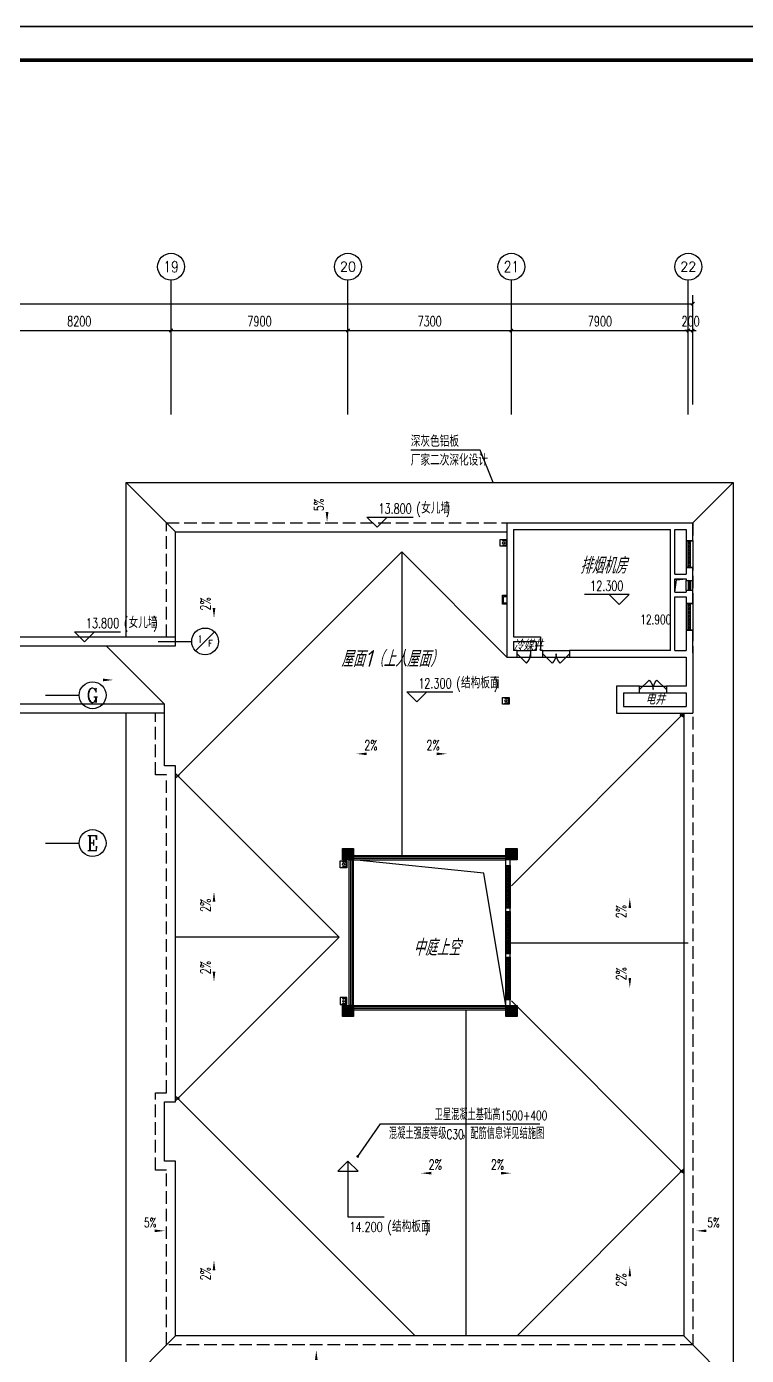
# Model space of a CAD drawing. Extents: x 1398449 to 2142961, y 256969 to 1032940.
# Drawn here: x 1628439 to 1660586, y 424031 to 483357 of the extents above; entities that cross this region are included whole.
import ezdxf
from ezdxf.enums import TextEntityAlignment as Align

# ---------------------------------------------------------------- set-up
doc = ezdxf.new("R2010")
doc.units = 0
doc.header["$LTSCALE"] = 1500
doc.header["$PDSIZE"] = 50
doc.linetypes.add('DASH', pattern=[0.35, 0.25, -0.1])
for name, color, linetype in [('1-建筑底图', 8, 'Continuous'), ('AXIS_TEXT', 7, 'Continuous'), ('BTTK', 7, 'Continuous'), ('PUB_TITLE', 4, 'Continuous'), ('党校-主楼（一期）参照$0$PUB_TITLE', 7, 'Continuous'), ('水', 5, 'Continuous')]:
    doc.layers.add(name, color=color, linetype=linetype)
doc.layers.add('yichutu', color=7, linetype='Continuous', true_color=0xffffff, plot=False)
doc.styles.add('_TCH_AXIS', font='COMPLEX', dxfattribs={"bigfont": 'GBCBIG'})
doc.styles.add('_TCH_DIM', font='SIMPLEX', dxfattribs={"bigfont": 'GBCBIG'})
doc.styles.add('_TCH_DIM_T3', font='SIMPLEX', dxfattribs={"width": 0.705882, "bigfont": 'GBCBIG'})
doc.styles.add('A_DIM', font='simplex.shx', dxfattribs={"width": 0.7, "bigfont": 'gbcbig.shx'})
doc.styles.add('COMPLEX', font='COMPLEX')
doc.styles.add('HZ(TK)', font='geniso.shx', dxfattribs={"width": 0.9, "bigfont": 'hztxt.shx'})
doc.styles.get("Standard").update_dxf_attribs({"font": 'gbeitc.shx', "bigfont": 'gbcbig.shx'})
doc.linetypes.add('JIEDI', pattern='A,1.25,-0.25,0.25,-0.25,0.625,["/",Standard,S=0.6,R=0,X=0,Y=-0.3],0.625,-0.25,0.25,-0.25', length=4)
doc.dimstyles.new('_TCH_ARCH&&150', dxfattribs={"dimtxt": 446.25, "dimasz": 150, "dimexe": 375, "dimexo": 450, "dimgap": 189.375, "dimtad": 1, "dimdec": 0, "dimzin": 0, "dimdsep": 46, "dimtxsty": '_TCH_DIM_T3', "dimblk": 'ARCHTICK', "dimcen": 0.09, "dimclrt": 7, "dimazin": 2, "dimtfac": 1, "dimtdec": 0, "dimtix": 1, "dimtmove": 2, "dimatfit": 3, "dimfxl": 1, "dimtolj": 1, "dimtzin": 0, "dimarcsym": 0})

# ---------------------------------------------------------------- blocks, each defined once
blk = doc.blocks.new('shui2')
at = {"layer": '水'}
for centre in [(588645, 452508), (566145, 449808), (566145, 435408), (588645, 432158)]:
    blk.add_circle(centre, 50, dxfattribs=at)
blk = doc.blocks.new('水簸箕')
for p, q in [((156016, 135717), (156056, 135717)), ((156056, 135617), (156016, 135617)), ((156316, 135717), (156276, 135717)), ((156276, 135617), (156316, 135617))]:
    blk.add_line(p, q)
blk.add_lwpolyline([(156016, 135817), (156316, 135817), (156316, 135517), (156016, 135517)], close=True)
blk.add_lwpolyline([(156276, 135717), (156276, 135557), (156056, 135557), (156056, 135717)])
blk = doc.blocks.new('A$C4FD86D06')
at = {"layer": '水'}
blk.add_circle((150, 150), 50, dxfattribs=at)
at = {"layer": '水', "rotation": 180}
blk.add_blockref('水簸箕', (156316, 135817), dxfattribs=at)
blk = doc.blocks.new('$WINLIB2D$00000039')
at = {"color": 0}
for points in [[(-0.5, 0.5), (-0.5, -0.5)], [(0.5, 0.5), (-0.5, 0.5)], [(0.5, -0.5), (0.5, 0.5)], [(-0.5, 0.167), (0.5, 0.167)], [(-0.452, -0.167), (-0.5, 0.084)], [(-0.384, -0.167), (-0.448, 0.167)], [(-0.316, -0.167), (-0.38, 0.167)], [(-0.248, -0.167), (-0.312, 0.167)], [(-0.18, -0.167), (-0.244, 0.167)], [(-0.112, -0.167), (-0.176, 0.167)], [(-0.044, -0.167), (-0.108, 0.167)], [(0.024, -0.167), (-0.04, 0.167)], [(0.092, -0.167), (0.028, 0.167)], [(0.16, -0.167), (0.096, 0.167)], [(0.228, -0.167), (0.164, 0.167)], [(0.296, -0.167), (0.232, 0.167)], [(0.364, -0.167), (0.3, 0.167)], [(0.432, -0.167), (0.368, 0.167)], [(0.5, -0.167), (0.436, 0.167)], [(-0.5, -0.167), (0.5, -0.167)], [(0.5, -0.5), (-0.5, -0.5)]]:
    blk.add_lwpolyline(points, dxfattribs=at)
blk = doc.blocks.new('$DorLib2D$00000116')
at = {"color": 0}
for p, q in [((-0.5, 0), (-0.146, 0.354)), ((0.5, 0), (0.146, 0.354))]:
    blk.add_line(p, q, dxfattribs=at)
for centre, start, end in [((-0.5, 0), 0, 45), ((0.5, 0), 135, 180)]:
    blk.add_arc(centre, 0.5, start, end, dxfattribs=at)
blk = doc.blocks.new('_ArchTick')
at = {"color": 0, "linetype": 'ByBlock', "const_width": 0.4}
blk.add_lwpolyline([(-0.5, -0.5), (0.5, 0.5)], dxfattribs=at)
blk = doc.blocks.new('*D467')
at = {"layer": '1-建筑底图', "color": 0, "lineweight": -2, "transparency": 16777216}
for p, q in [((109600, 43881), (109600, 47556)), ((117800, 43881), (117800, 47556)), ((109600, 47181), (117800, 47181))]:
    blk.add_line(p, q, dxfattribs=at)
at = {"layer": 'Defpoints', "color": 0}
for p in [(117800, 47181), (109600, 43431), (117800, 43431)]:
    blk.add_point(p, dxfattribs=at)
at = {"layer": '1-建筑底图', "color": 0, "lineweight": -2, "transparency": 16777216, "xscale": 150, "yscale": 150, "zscale": 150, "rotation": 180}
blk.add_blockref('_ArchTick', (109600, 47181), dxfattribs=at)
at = {"layer": '1-建筑底图', "color": 0, "lineweight": -2, "transparency": 16777216, "xscale": 150, "yscale": 150, "zscale": 150}
blk.add_blockref('_ArchTick', (117800, 47181), dxfattribs=at)
at = {"layer": '1-建筑底图', "color": 7, "transparency": 16777216, "insert": (113700, 47593), "char_height": 446.2, "attachment_point": 5, "style": '_TCH_DIM_T3'}
blk.add_mtext('\\A1;8200', dxfattribs=at)
blk = doc.blocks.new('*D468')
at = {"layer": '1-建筑底图', "color": 0, "lineweight": -2, "transparency": 16777216}
for p, q in [((117800, 43881), (117800, 47556)), ((125700, 43881), (125700, 47556)), ((117800, 47181), (125700, 47181))]:
    blk.add_line(p, q, dxfattribs=at)
at = {"layer": 'Defpoints', "color": 0}
for p in [(125700, 47181), (117800, 43431), (125700, 43431)]:
    blk.add_point(p, dxfattribs=at)
at = {"layer": '1-建筑底图', "color": 0, "lineweight": -2, "transparency": 16777216, "xscale": 150, "yscale": 150, "zscale": 150, "rotation": 180}
blk.add_blockref('_ArchTick', (117800, 47181), dxfattribs=at)
at = {"layer": '1-建筑底图', "color": 0, "lineweight": -2, "transparency": 16777216, "xscale": 150, "yscale": 150, "zscale": 150}
blk.add_blockref('_ArchTick', (125700, 47181), dxfattribs=at)
at = {"layer": '1-建筑底图', "color": 7, "transparency": 16777216, "insert": (121750, 47593), "char_height": 446.2, "attachment_point": 5, "style": '_TCH_DIM_T3'}
blk.add_mtext('\\A1;7900', dxfattribs=at)
blk = doc.blocks.new('*D469')
at = {"layer": '1-建筑底图', "color": 0, "lineweight": -2, "transparency": 16777216}
for p, q in [((125700, 43881), (125700, 47556)), ((133000, 43881), (133000, 47556)), ((125700, 47181), (133000, 47181))]:
    blk.add_line(p, q, dxfattribs=at)
at = {"layer": 'Defpoints', "color": 0}
for p in [(133000, 47181), (125700, 43431), (133000, 43431)]:
    blk.add_point(p, dxfattribs=at)
at = {"layer": '1-建筑底图', "color": 0, "lineweight": -2, "transparency": 16777216, "xscale": 150, "yscale": 150, "zscale": 150, "rotation": 180}
blk.add_blockref('_ArchTick', (125700, 47181), dxfattribs=at)
at = {"layer": '1-建筑底图', "color": 0, "lineweight": -2, "transparency": 16777216, "xscale": 150, "yscale": 150, "zscale": 150}
blk.add_blockref('_ArchTick', (133000, 47181), dxfattribs=at)
at = {"layer": '1-建筑底图', "color": 7, "transparency": 16777216, "insert": (129350, 47593), "char_height": 446.2, "attachment_point": 5, "style": '_TCH_DIM_T3'}
blk.add_mtext('\\A1;7300', dxfattribs=at)
blk = doc.blocks.new('*D470')
at = {"layer": '1-建筑底图', "color": 0, "lineweight": -2, "transparency": 16777216}
for p, q in [((133000, 43881), (133000, 47556)), ((140900, 43881), (140900, 47556)), ((133000, 47181), (140900, 47181))]:
    blk.add_line(p, q, dxfattribs=at)
at = {"layer": 'Defpoints', "color": 0}
for p in [(140900, 47181), (133000, 43431), (140900, 43431)]:
    blk.add_point(p, dxfattribs=at)
at = {"layer": '1-建筑底图', "color": 0, "lineweight": -2, "transparency": 16777216, "xscale": 150, "yscale": 150, "zscale": 150, "rotation": 180}
blk.add_blockref('_ArchTick', (133000, 47181), dxfattribs=at)
at = {"layer": '1-建筑底图', "color": 0, "lineweight": -2, "transparency": 16777216, "xscale": 150, "yscale": 150, "zscale": 150}
blk.add_blockref('_ArchTick', (140900, 47181), dxfattribs=at)
at = {"layer": '1-建筑底图', "color": 7, "transparency": 16777216, "insert": (136950, 47593), "char_height": 446.2, "attachment_point": 5, "style": '_TCH_DIM_T3'}
blk.add_mtext('\\A1;7900', dxfattribs=at)
blk = doc.blocks.new('*D471')
at = {"layer": '1-建筑底图', "color": 0, "lineweight": -2, "transparency": 16777216}
for p, q in [((140900, 43881), (140900, 47556)), ((141100, 43881), (141100, 47556)), ((140900, 47181), (140750, 47181)), ((140900, 47181), (141100, 47181)), ((141100, 47181), (141250, 47181))]:
    blk.add_line(p, q, dxfattribs=at)
at = {"layer": 'Defpoints', "color": 0}
for p in [(141100, 47181), (140900, 43431), (141100, 43431)]:
    blk.add_point(p, dxfattribs=at)
at = {"layer": '1-建筑底图', "color": 0, "lineweight": -2, "transparency": 16777216, "xscale": 150, "yscale": 150, "zscale": 150}
blk.add_blockref('_ArchTick', (140900, 47181), dxfattribs=at)
at = {"layer": '1-建筑底图', "color": 0, "lineweight": -2, "transparency": 16777216, "xscale": 150, "yscale": 150, "zscale": 150, "rotation": 180}
blk.add_blockref('_ArchTick', (141100, 47181), dxfattribs=at)
at = {"layer": '1-建筑底图', "color": 7, "transparency": 16777216, "insert": (141000, 47593), "char_height": 446.2, "attachment_point": 5, "style": '_TCH_DIM_T3'}
blk.add_mtext('\\A1;200', dxfattribs=at)
blk = doc.blocks.new('*D472')
at = {"layer": '1-建筑底图', "color": 0, "lineweight": -2, "transparency": 16777216}
for p, q in [((1900, 43881), (1900, 48756)), ((141100, 43881), (141100, 48756)), ((1900, 48381), (141100, 48381))]:
    blk.add_line(p, q, dxfattribs=at)
at = {"layer": 'Defpoints', "color": 0}
for p in [(141100, 48381), (1900, 43431), (141100, 43431)]:
    blk.add_point(p, dxfattribs=at)
at = {"layer": '1-建筑底图', "color": 0, "lineweight": -2, "transparency": 16777216, "xscale": 150, "yscale": 150, "zscale": 150, "rotation": 180}
blk.add_blockref('_ArchTick', (1900, 48381), dxfattribs=at)
at = {"layer": '1-建筑底图', "color": 0, "lineweight": -2, "transparency": 16777216, "xscale": 150, "yscale": 150, "zscale": 150}
blk.add_blockref('_ArchTick', (141100, 48381), dxfattribs=at)
at = {"layer": '1-建筑底图', "color": 7, "transparency": 16777216, "insert": (71500, 48793), "char_height": 446.2, "attachment_point": 5, "style": '_TCH_DIM_T3'}
blk.add_mtext('\\A1;139200', dxfattribs=at)
blk = doc.blocks.new('_AXISO')
blk.add_circle((0, 0), 0.5)
at = {"layer": 'AXIS_TEXT', "style": 'COMPLEX', "width": 1.041667}
blk.add_attdef('A', text='', height=0.56, dxfattribs=at).set_placement((-0.25, -0.28), (0.25, -0.28), align=Align.FIT)
blk = doc.blocks.new('$DorLib2D$00000114')
at = {"color": 0}
blk.add_line((0.5, 0), (-0.207, 0.707), dxfattribs=at)
blk.add_arc((0.5, 0), 1, 135, 180, dxfattribs=at)
blk = doc.blocks.new('$TCHSYS$WIN2D')
for p, q in [((-0.5, 0.5), (0.5, 0.5)), ((-0.5, 0.5), (-0.5, -0.5)), ((0.5, 0.5), (0.5, -0.5)), ((0.5, 0.1667), (-0.5, 0.1667)), ((0.5, -0.1667), (-0.5, -0.1667)), ((-0.5, -0.5), (0.5, -0.5))]:
    blk.add_line(p, q)
blk = doc.blocks.new('vhtemplate_2020年新竖式图框_A1_1_2', base_point=(-420.5, 0))
at = {"layer": 'PUB_TITLE', "color": 7}
blk.add_lwpolyline([(-420.5, 594), (841, 594), (841, 0), (-420.5, 0)], close=True, dxfattribs=at)
at = {"layer": 'PUB_TITLE', "const_width": 1}
blk.add_lwpolyline([(-395.5, 10), (831, 10), (831, 584), (-395.5, 584)], close=True, dxfattribs=at)
at = {"layer": 'BTTK', "color": 4, "style": 'HZ(TK)', "width": 0.9}
for tag, p in [('合作单位', (796, 511.5)), ('建设单位', (796, 209.5)), ('工程名称', (796, 176.5)), ('子项名称', (806, 160)), ('图纸名称', (796, 141))]:
    blk.add_attdef(tag, text='', height=3.5, dxfattribs=at).set_placement(p, align=Align.MIDDLE_CENTER)
for tag, p in [('注册证书号', (808.5, 309.01)), ('注册印章号', (808.5, 301.01)), ('设计号', (806, 193)), ('图别', (789.75, 34)), ('图号', (822.25, 34)), ('版本号', (789.75, 26)), ('日期', (822.25, 26))]:
    blk.add_attdef(tag, text='', height=3.5, dxfattribs=at).set_placement(p, align=Align.MIDDLE)
blk = doc.blocks.new('yct-1261-594-189225-89100-150-1004.0')
at = {"layer": 'yichutu', "color": 7, "true_color": 0xffffff}
blk.add_lwpolyline([(0, 0), (0, 89100), (189225, 89100), (189225, 0)], close=True, dxfattribs=at)
blk = doc.blocks.new('1-四层建筑底图')
at = {"layer": '1-建筑底图'}
h = blk.add_hatch(color=256, dxfattribs=at)
h.dxf.hatch_style = 1
h.paths.add_polyline_path([(125950, 23550), (125450, 23550), (125450, 24050), (125950, 24050)])
h = blk.add_hatch(color=256, dxfattribs=at)
h.dxf.hatch_style = 1
h.paths.add_polyline_path([(133250, 23550), (132750, 23550), (132750, 24050), (133250, 24050)])
h = blk.add_hatch(color=256, dxfattribs=at)
h.dxf.hatch_style = 1
h.paths.add_polyline_path([(125950, 16550), (125450, 16550), (125450, 17050), (125950, 17050)])
h = blk.add_hatch(color=256, dxfattribs=at)
h.dxf.hatch_style = 1
h.paths.add_polyline_path([(133250, 16550), (132750, 16550), (132750, 17050), (133250, 17050)])
for p, q in [((117800, 43430.7), (117800, 49430.7)), ((125700, 43430.7), (125700, 49430.7)), ((133000, 43430.7), (133000, 49430.7)), ((140900, 43430.7), (140900, 49430.7)), ((131597.7, 41833.8), (128507.6, 41833.8)), ((132184.7, 40403.6), (131597.7, 41833.8)), ((115800, 40400), (118000, 38200)), ((141100, 38600), (142900, 40400)), ((126997.9, 38400), (126547.9, 38850)), ((126547.9, 38850), (128607.9, 38850)), ((126997.9, 38400), (127447.9, 38850)), ((132800, 38600), (140200, 38600)), ((132800, 38600), (132800, 33400)), ((140200, 38600), (141100, 38600)), ((141100, 37800.1), (141100, 38600)), ((133100, 38300), (140100, 38300)), ((133100, 38300), (133100, 33500)), ((140100, 36200), (140100, 38300)), ((140300, 38300), (140800, 38300)), ((140300, 36300), (140300, 38300)), ((140800, 38300), (140800, 37800.1)), ((140800, 37800.1), (141100, 37800.1)), ((128101.7, 37298.3), (118000, 27196.7)), ((128101.7, 37298.3), (128101.7, 23750)), ((128101.7, 37298.3), (132800, 32600)), ((140100, 35400), (140100, 36200)), ((140300, 36300), (140800, 36300)), ((141100, 36600.1), (140800, 36600.1)), ((140800, 36600.1), (140800, 36300)), ((141100, 36200), (141100, 36600.1)), ((141100, 36025), (141100, 36200)), ((140300, 35500), (140300, 36100)), ((140300, 36100), (140800, 36100)), ((140800, 36100), (140800, 36025)), ((140800, 36025), (141100, 36025)), ((138261.1, 35401), (136260.7, 35401)), ((137811.1, 34951), (137361.1, 35401)), ((137811.1, 34951), (138261.1, 35401)), ((140100, 32900), (140100, 35400)), ((140300, 35500), (140800, 35500)), ((140300, 35300), (140800, 35300)), ((140300, 32900), (140300, 35300)), ((141100, 35575), (140800, 35575)), ((140800, 35575), (140800, 35500)), ((140800, 35300), (140800, 35000.7)), ((141100, 35400), (141100, 35575)), ((141100, 35000.7), (141100, 35400)), ((140800, 35000.7), (141100, 35000.7)), ((113935, 33287.8), (113485, 33737.8)), ((113485, 33737.8), (115545, 33737.8)), ((113935, 33287.8), (114385, 33737.8)), ((117221.3, 33300), (118721.3, 33300)), ((118897, 32875.7), (119745.5, 33724.3)), ((132800, 33400), (132800, 32600)), ((133100, 33500), (134300, 33500)), ((133100, 33300), (133100, 32900)), ((133100, 33300), (134100, 33300)), ((134100, 33300), (134100, 32900)), ((134300, 33500), (134300, 32900)), ((141100, 33800.7), (140800, 33800.7)), ((140800, 33800.7), (140800, 32900)), ((141100, 32800), (141100, 33800.7)), ((114900, 33100), (117500, 30500)), ((133250, 32900), (133100, 32900)), ((133250, 32600), (133250, 32900)), ((133250, 32900), (133850, 32900)), ((134100, 32900), (133850, 32900)), ((133850, 32900), (133850, 32600)), ((134400, 32900), (134300, 32900)), ((134400, 32600), (134400, 32900)), ((134400, 32900), (135600, 32900)), ((140100, 32900), (135600, 32900)), ((135600, 32900), (135600, 32600)), ((140300, 32900), (140800, 32900)), ((141100, 32800), (141100, 31200)), ((132800, 32600), (133250, 32600)), ((133250, 32600), (133850, 32600)), ((133850, 32600), (134200, 32600)), ((134200, 32600), (134400, 32600)), ((134400, 32600), (135600, 32600)), ((135600, 32600), (140200, 32600)), ((140200, 32600), (140800, 32600)), ((140800, 32600), (140800, 31300)), ((112195.6, 30900), (113695.6, 30900)), ((128778.4, 30600), (128328.4, 31050)), ((128328.4, 31050), (130388.4, 31050)), ((128778.4, 30600), (129228.4, 31050)), ((137700, 31300), (137700, 30100)), ((138725, 31300), (137700, 31300)), ((138000, 31000), (138000, 30400)), ((138000, 31000), (138725, 31000)), ((138725, 31000), (138725, 31300)), ((138725, 31300), (139925, 31300)), ((138725, 31000), (139925, 31000)), ((140800, 31300), (139925, 31300)), ((139925, 31300), (139925, 31000)), ((139925, 31000), (140800, 31000)), ((140800, 31000), (140800, 30400)), ((141100, 31200), (141100, 30100)), ((138000, 30400), (140800, 30400)), ((140703.3, 30100), (133000, 22396.7)), ((137700, 30100), (141100, 30100)), ((140503.3, 30100), (140700, 29903.3)), ((118003.3, 27400), (125303.3, 20100)), ((112195.6, 24300), (113695.6, 24300)), ((125750, 23750), (125750, 23550)), ((125950, 23750), (125750, 23750)), ((125950, 23550), (125950, 23750)), ((132950, 23750), (132750, 23750)), ((132750, 23750), (132750, 23550)), ((132950, 16850), (132950, 23750)), ((125750, 23550), (125950, 23550)), ((132750, 17050), (132750, 23550)), ((125303.3, 20100), (118000, 20100)), ((125303.3, 20100), (118000, 12796.7)), ((140900, 19825), (132950, 19825)), ((133000, 17253.3), (140700, 9553.3)), ((125950, 17050), (125750, 17050)), ((125750, 17050), (125750, 16850)), ((125750, 16850), (125950, 16850)), ((125950, 16850), (125950, 17050)), ((130978.3, 2300), (130978.3, 16850)), ((132750, 17050), (132750, 16850)), ((132750, 16850), (132950, 16850)), ((118003.3, 13000), (128703.3, 2300)), ((118003.3, 13000), (128703.3, 2300)), ((126137.1, 10311.4), (127159.3, 11768.3)), ((126137.1, 10311.4), (127159.3, 11768.3)), ((126137.1, 10311.4), (127159.3, 11768.3)), ((126137.1, 10311.4), (127159.3, 11768.3)), ((127159.3, 11768.3), (134275.8, 11768.3)), ((125700, 10105.5), (125250, 9655.5)), ((125700, 10105.5), (126150, 9655.5)), ((125700, 10105.5), (125700, 7618.8)), ((125250, 9655.5), (126150, 9655.5)), ((140703.3, 9750), (133253.3, 2300)), ((140703.3, 9750), (133253.3, 2300)), ((125700, 7618.8), (127310, 7618.8)), ((115800, 100), (118000, 2300)), ((142900, 100), (140700, 2300))]:
    blk.add_line(p, q, dxfattribs=at)
for points in [[(115800, 33500), (115800, 40400), (142900, 40400), (142900, 100), (115800, 100), (115800, 30100)], [(109800, 33100), (118000, 33100), (118000, 38200), (132800, 38200)], [(140300, 35500), (140368.3, 36054.7), (140800, 36100)], [(132800, 34962.3), (132600, 34962.3), (132600, 35362.3), (132800, 35362.3)], [(132800, 35012.3), (132650, 35012.3), (132650, 35312.3), (132800, 35312.3)], [(109800, 33100), (109800, 33500), (118000, 33500)], [(109800, 33100), (109800, 33100), (118000, 33100)], [(117500, 30100), (109800, 30100), (109800, 30500)], [(140700, 30100), (140700, 2300), (118000, 2300), (118000, 10100), (117500, 10100), (117500, 12750), (118000, 12750), (118000, 27753.2), (117500, 27753.2), (117500, 30500), (109800, 30500), (109800, 30500)], [(132750, 17050), (131765.7, 22959.8), (125950, 23550)]]:
    blk.add_lwpolyline(points, dxfattribs=at)
for points in [[(124767, 40047.5, 0, 0, 0), (124767, 38623.8, 0, 120, 0), (124767, 39073.8, 0, 0, 0)], [(119718.2, 35589.2, 0, 0, 0), (119718.1, 34342.2, 0, 120, 0), (119718.2, 34792.2, 0, 0, 0)], [(113968.7, 31582.3, 0, 0, 0), (115215.7, 31582.3, 0, 120, 0), (114765.7, 31582.3, 0, 0, 0)], [(127337, 28283.3, 0, 0, 0), (126090, 28283.3, 0, 120, 0), (126540, 28283.3, 0, 0, 0)], [(128866.3, 28283.3, 0, 0, 0), (130113.3, 28283.3, 0, 120, 0), (129663.3, 28283.3, 0, 0, 0)], [(119718.2, 20881.1, 0, 0, 0), (119718.1, 22128.1, 0, 120, 0), (119718.2, 21678.1, 0, 0, 0)], [(138287.2, 20606.1, 0, 0, 0), (138287.1, 21853.1, 0, 120, 0), (138287.2, 21403.1, 0, 0, 0)], [(119718.2, 19351.9, 0, 0, 0), (119718.1, 18104.9, 0, 120, 0), (119718.2, 18554.9, 0, 0, 0)], [(138287.2, 19076.9, 0, 0, 0), (138287.1, 17829.9, 0, 120, 0), (138287.2, 18279.9, 0, 0, 0)], [(130213.7, 9562.5, 0, 0, 0), (128966.7, 9562.5, 0, 120, 0), (129416.7, 9562.5, 0, 0, 0)], [(131743, 9562.5, 0, 0, 0), (132990, 9562.5, 0, 120, 0), (132540, 9562.5, 0, 0, 0)], [(116098.3, 6988.3, 0, 0, 0), (117522, 6988.3, 0, 120, 0), (117072, 6988.3, 0, 0, 0)], [(142677.5, 6988.3, 0, 0, 0), (141253.8, 6988.3, 0, 120, 0), (141703.8, 6988.3, 0, 0, 0)], [(119718.2, 4432.3, 0, 0, 0), (119718.1, 5679.3, 0, 120, 0), (119718.2, 5229.3, 0, 0, 0)], [(138287.2, 4157.3, 0, 0, 0), (138287.1, 5404.3, 0, 120, 0), (138287.2, 4954.3, 0, 0, 0)], [(124286.7, 241.9, 0, 0, 0), (124286.7, 1665.7, 0, 120, 0), (124286.7, 1215.7, 0, 0, 0)]]:
    blk.add_lwpolyline(points, format="xyseb", dxfattribs=at)
at = {"layer": '1-建筑底图', "linetype": 'DASH', "ltscale": 1.5}
for points in [[(117600, 33500), (117600, 38600), (141100, 38600), (141100, 1900), (117600, 1900), (117600, 9700)], [(117600, 27353.2), (117100, 27353.2), (117100, 30100)], [(117600, 13150), (117600, 27353.2)], [(117600, 9700), (117100, 9700), (117100, 13150), (117600, 13150)]]:
    blk.add_lwpolyline(points, dxfattribs=at)
at = {"layer": '1-建筑底图'}
for points in [[(125950, 23550), (125450, 23550), (125450, 24050), (125950, 24050)], [(133250, 23550), (132750, 23550), (132750, 24050), (133250, 24050)], [(125950, 16550), (125450, 16550), (125450, 17050), (125950, 17050)], [(133250, 16550), (132750, 16550), (132750, 17050), (133250, 17050)]]:
    blk.add_lwpolyline(points, close=True, dxfattribs=at)
at = {"layer": '1-建筑底图', "const_width": 60}
blk.add_lwpolyline([(126119.9, 10286.8, 1), (126154.4, 10336, 1)], format="xyb", close=True, dxfattribs=at)
blk.add_lwpolyline([(126119.9, 10286.8, 1), (126154.4, 10336, 1)], format="xyb", close=True, dxfattribs=at)
blk.add_lwpolyline([(126119.9, 10286.8, 1), (126154.4, 10336, 1)], format="xyb", close=True, dxfattribs=at)
blk.add_lwpolyline([(126119.9, 10286.8, 1), (126154.4, 10336, 1)], format="xyb", close=True, dxfattribs=at)
at = {"layer": '1-建筑底图'}
blk.add_circle((119321.3, 33300), 600, dxfattribs=at)
ref = blk.add_blockref('_AXISO', (117800, 50030.7), dxfattribs=dict(at, xscale=1200, yscale=1200, zscale=1200))
ref.add_attrib('A', '19', dxfattribs={"layer": 'AXIS_TEXT', "height": 492.67, "style": '_TCH_AXIS'}).set_placement((117459.8, 49784.3), (118140.2, 49784.3), align=Align.FIT)
ref = blk.add_blockref('_AXISO', (125700, 50030.7), dxfattribs=dict(at, xscale=1200, yscale=1200, zscale=1200))
ref.add_attrib('A', '20', dxfattribs={"layer": 'AXIS_TEXT', "height": 441.41, "style": '_TCH_AXIS'}).set_placement((125342.7, 49810), (126057.3, 49810), align=Align.FIT)
ref = blk.add_blockref('_AXISO', (133000, 50030.7), dxfattribs=dict(at, xscale=1200, yscale=1200, zscale=1200))
ref.add_attrib('A', '21', dxfattribs={"layer": 'AXIS_TEXT', "height": 492.67, "style": '_TCH_AXIS'}).set_placement((132659.8, 49784.3), (133340.2, 49784.3), align=Align.FIT)
ref = blk.add_blockref('_AXISO', (140900, 50030.7), dxfattribs=dict(at, xscale=1200, yscale=1200, zscale=1200))
ref.add_attrib('A', '22', dxfattribs={"layer": 'AXIS_TEXT', "height": 441.41, "style": '_TCH_AXIS'}).set_placement((140542.7, 49810), (141257.3, 49810), align=Align.FIT)
at = {"layer": '1-建筑底图', "rotation": 270}
for p in [(132500, 37850), (132600, 30800), (125350, 23500)]:
    blk.add_blockref('A$C4FD86D06', p, dxfattribs=at)
at = {"layer": '1-建筑底图'}
for name, p, xscale, yscale, zscale, rotation in [('$WINLIB2D$00000039', (140950, 37200.1), -1200, -300, -1200, 270.0000000965771), ('$WINLIB2D$00000039', (140950, 35800), 450, -300, 450, 270.0000000854274), ('$WINLIB2D$00000039', (140950, 34400.7), -1200, -300, -1200, 270.0000000854312), ('$DorLib2D$00000114', (133550, 32750), -600, -600, 300, 359.9999999982536), ('$DorLib2D$00000116', (135000, 32750), 1200, -1200, 300, 359.9999999982525), ('$DorLib2D$00000116', (139325, 31150), -1200, 1200, 300, 3.098049816685489e-08), ('$TCHSYS$WIN2D', (129350, 23650), 6799.999999999942, -200, 6799.999999999942, 359.9999999984054), ('$TCHSYS$WIN2D', (125850, 20300), 6500, -200, 6500, 89.99999999825283), ('$WINLIB2D$00000039', (132849.9, 22350.1), 1900, -200, 1900, 89.99999999825239), ('$WINLIB2D$00000039', (132850, 20300), 1900, -200, 1900, 89.99999999825239), ('$WINLIB2D$00000039', (132849.9, 18249.7), 1900, -200, 1900, 89.99999999825239), ('$TCHSYS$WIN2D', (129350, 16950), 6799.999999999942, -200, 6799.999999999942, 359.9999999982525)]:
    blk.add_blockref(name, p, dxfattribs=dict(at, xscale=xscale, yscale=yscale, zscale=zscale, rotation=rotation))
ref = blk.add_blockref('_AXISO', (114295.6, 30900), dxfattribs=dict(at, xscale=1200, yscale=1200, zscale=1200))
ref.add_attrib('A', 'G', dxfattribs={"layer": 'AXIS_TEXT', "height": 637.8, "style": '_TCH_AXIS'}).set_placement((114022.2, 30581.1), (114568.9, 30581.1), align=Align.FIT)
blk.add_blockref('shui2', (-448041.7, -422508.2), dxfattribs=at)
ref = blk.add_blockref('_AXISO', (114295.6, 24300), dxfattribs=dict(at, xscale=1200, yscale=1200, zscale=1200))
ref.add_attrib('A', 'E', dxfattribs={"layer": 'AXIS_TEXT', "height": 668.2, "style": '_TCH_AXIS'}).set_placement((114041, 23965.9), (114550.1, 23965.9), align=Align.FIT)
at = {"layer": '1-建筑底图', "xscale": -1, "rotation": 270}
blk.add_blockref('A$C4FD86D06', (125350, 17100), dxfattribs=at)
at = {"layer": '1-建筑底图', "color": 7, "style": '_TCH_DIM'}
for s, p in [('深灰色铝板', (128507.6, 41991.3)), ('厂家二次深化设计', (128507.6, 41151.3)), ('女儿墙', (128967.9, 39007.5)), ('女儿墙', (115905, 33895.3)), ('结构板面', (130748.4, 31207.5)), ('结构板面', (127670, 6936.3))]:
    blk.add_text(s, height=506.38, dxfattribs=at).set_placement(p)
at = {"layer": '1-建筑底图', "color": 7}
for s, height, rotation, style, width, p in [('5%', 420, 90, 'A_DIM', 0.7, (124609.5, 39120.8)), ('2%%%', 446.25, 89.998385, '_TCH_DIM', 0.705882, (119560.7, 34680.7)), ('2%%%', 446.25, 359.998385, '_TCH_DIM', 0.705882, (126428.5, 28440.8)), ('2%%%', 446.25, 0.001615, '_TCH_DIM', 0.705882, (129204.8, 28440.8)), ('2%%%', 446.25, 90.001615, '_TCH_DIM', 0.705882, (119560.7, 21219.6)), ('2%%%', 446.25, 90.001615, '_TCH_DIM', 0.705882, (138129.7, 20944.6)), ('2%%%', 446.25, 89.998385, '_TCH_DIM', 0.705882, (119560.7, 18443.4)), ('2%%%', 446.25, 89.998385, '_TCH_DIM', 0.705882, (138129.7, 18168.4)), ('2%%%', 446.25, 359.998385, '_TCH_DIM', 0.705882, (129305.2, 9720)), ('2%%%', 446.25, 0.001615, '_TCH_DIM', 0.705882, (132081.5, 9720)), ('5%', 420, 0, 'A_DIM', 0.7, (141750.8, 7145.8)), ('2%%%', 446.25, 90.001615, '_TCH_DIM', 0.705882, (119560.7, 4770.8)), ('2%%%', 446.25, 90.001615, '_TCH_DIM', 0.705882, (138129.7, 4495.8))]:
    blk.add_text(s, height=height, rotation=rotation, dxfattribs=dict(at, style=style, width=width)).set_placement(p)
for s, height, style, width, p in [('13.800', 446.25, '_TCH_DIM', 0.705882, (127062.9, 39007.5)), ('(', 446.2, '_TCH_DIM', 0.705882, (128757.9, 39007.5)), (')', 446.2, '_TCH_DIM', 0.705882, (130073.8, 39007.5)), ('12.300', 446.25, '_TCH_DIM', 0.705882, (136515.7, 35558.5)), ('(', 446.2, '_TCH_DIM', 0.705882, (115695, 33895.3)), (')', 446.2, '_TCH_DIM', 0.705882, (117010.8, 33895.3)), ('12.900', 420, 'A_DIM', 0.7, (138752.5, 34070.8)), ('13.800', 446.25, '_TCH_DIM', 0.705882, (114000, 33895.3)), ('12.300', 446.25, '_TCH_DIM', 0.705882, (128843.4, 31207.5)), ('(', 446.2, '_TCH_DIM', 0.705882, (130538.4, 31207.5)), (')', 446.2, '_TCH_DIM', 0.705882, (132222.9, 31207.5)), ('卫星混凝土基础高', 525, 'A_DIM', 0.7, (129571.8, 11925.8)), ('1500+400', 420, 'A_DIM', 0.7, (132511.8, 11925.8)), ('混凝土强度等级', 525, 'A_DIM', 0.7, (127529.5, 11085.8)), ('C30', 420, 'A_DIM', 0.7, (130102, 11085.8)), ('，配筋信息详见结施图', 525, 'A_DIM', 0.7, (130791.8, 11085.8)), ('5%', 420, 'A_DIM', 0.7, (116595.3, 7145.8)), ('14.200', 446.25, '_TCH_DIM', 0.705882, (125765, 6936.3)), ('(', 446.2, '_TCH_DIM', 0.705882, (127460, 6936.3)), (')', 446.2, '_TCH_DIM', 0.705882, (129144.5, 6936.3))]:
    blk.add_text(s, height=height, dxfattribs=dict(at, style=style, width=width)).set_placement(p)
at = {"layer": '1-建筑底图'}
for s, height, p in [('排烟机房', 723.4, (136059.4, 36326.5)), ('冷媒井', 482.27, (133100, 32900)), ('屋面', 723.4, (125394, 32167)), ('1', 750, (126447.2, 32167)), ('（上人屋面）', 723.4, (126759.7, 32167)), ('电井', 482.27, (138979.6, 30484.8)), ('中庭上空', 723.4, (128617.5, 19274.1))]:
    blk.add_text(s, height=height, dxfattribs=at).set_placement(p)
at = {"layer": '1-建筑底图', "color": 7, "style": '_TCH_AXIS'}
for s, height, p, p2 in [('1', 327.9, (119022.4, 33234.4), (119163, 33234.4)), ('F', 273.4, (119453.3, 33081.3), (119661.6, 33081.3))]:
    blk.add_text(s, height=height, dxfattribs=at).set_placement(p, p2, align=Align.FIT)
at = {"layer": '1-建筑底图'}
for p1, p2, distance, picture, middle in [((1900, 43430.7), (141100, 43430.7), 4950, '*D472', (71500, 48793.2)), ((109600, 43430.7), (117800, 43430.7), 3750, '*D467', (113700, 47593.2)), ((117800, 43430.7), (125700, 43430.7), 3750, '*D468', (121750, 47593.2)), ((125700, 43430.7), (133000, 43430.7), 3750, '*D469', (129350, 47593.2)), ((133000, 43430.7), (140900, 43430.7), 3750, '*D470', (136950, 47593.2)), ((140900, 43430.7), (141100, 43430.7), 3750, '*D471', (141000, 47593.2))]:
    dim = blk.add_aligned_dim(p1=p1, p2=p2, distance=distance, dimstyle='_TCH_ARCH&&150', dxfattribs=at)
    dim.commit()
    dim.dimension.update_dxf_attribs({"geometry": picture, "text_midpoint": middle})

msp = doc.modelspace()

# ---------------------------------------------------------------- linework, layer by layer
at = {"layer": '党校-主楼（一期）参照$0$PUB_TITLE'}
msp.add_lwpolyline([(1498789.3, 394256.9), (1687939.3, 394256.9), (1687939.3, 483356.9), (1498789.3, 483356.9)], close=True, dxfattribs=at)
at = {"layer": '党校-主楼（一期）参照$0$PUB_TITLE', "const_width": 150}
msp.add_lwpolyline([(1502539.3, 395756.9), (1686439.3, 395756.9), (1686439.3, 481856.9), (1502539.3, 481856.9)], close=True, dxfattribs=at)

# ---------------------------------------------------------------- block references
at = {"xscale": 150, "yscale": 150, "zscale": 150}
msp.add_blockref('vhtemplate_2020年新竖式图框_A1_1_2', (1498714.3, 394256.9), dxfattribs=at)
at = {"layer": '1-建筑底图', "linetype": 'JIEDI'}
msp.add_blockref('1-四层建筑底图', (1517091, 422605), dxfattribs=at)
at = {"layer": 'yichutu'}
msp.add_blockref('yct-1261-594-189225-89100-150-1004.0', (1498714.3, 394256.9), dxfattribs=at)

doc.saveas('drawing.dxf')
